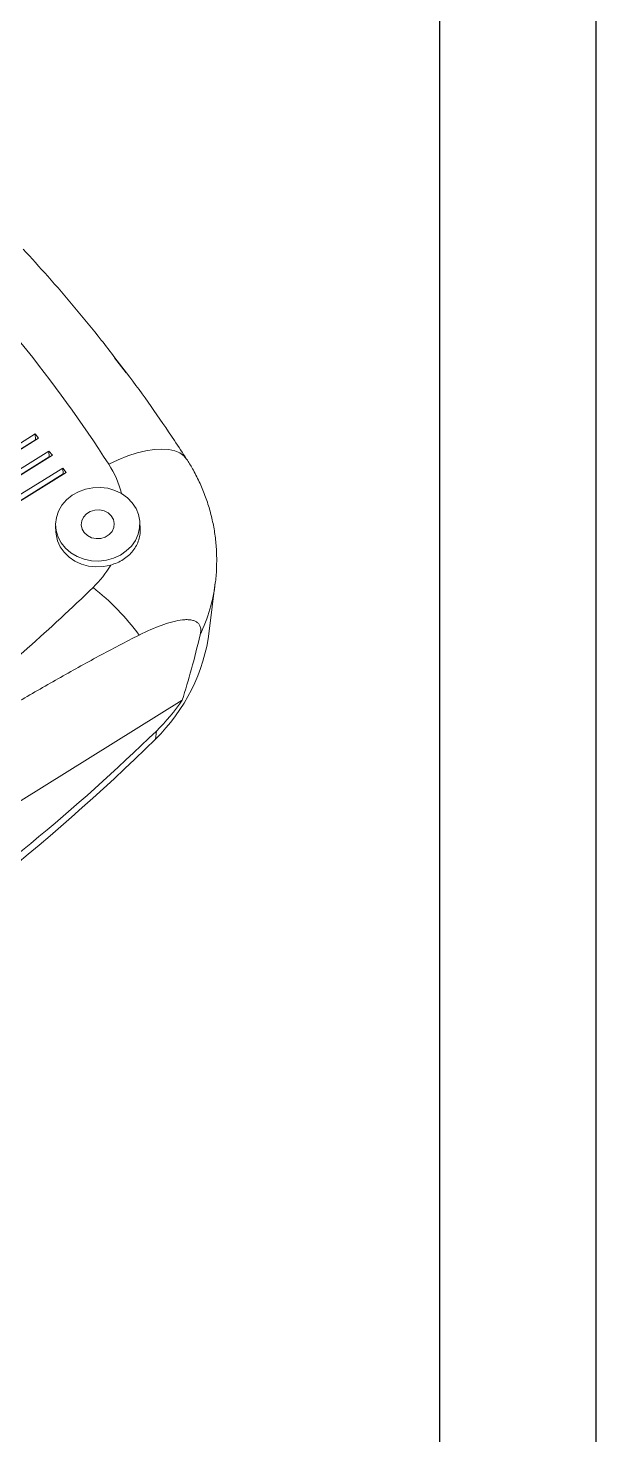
# Model space of a CAD drawing. Header units: inches. Extents: x 2104 to 4248, y 410 to 955.
# Drawn here: x 4200.4 to 4247.5, y 528.9 to 645.7 of the extents above; entities that cross this region are included whole.
import ezdxf

# ---------------------------------------------------------------- set-up
doc = ezdxf.new("R2010")
doc.units = ezdxf.units.IN

msp = doc.modelspace()

# ---------------------------------------------------------------- linework, layer by layer
for p, q in [((4247.519, 954.773), (4247.519, 409.797)), ((4234.544, 941.797), (4234.544, 422.773)), ((4208.536, 617.093), (4207.577, 618.337))]:
    msp.add_line(p, q)
at = {"color": 7, "linetype": 'Continuous', "lineweight": 15}
for p, q in [((4200.953, 612.016), (4196.039, 608.953)), ((4201.239, 611.661), (4200.953, 612.016)), ((4200.975, 611.53), (4200.953, 612.016)), ((4196.308, 608.621), (4200.975, 611.53)), ((4196.326, 608.599), (4201.239, 611.661)), ((4200.975, 611.53), (4200.993, 611.508)), ((4202.1, 610.597), (4197.186, 607.535)), ((4197.455, 607.202), (4202.122, 610.111)), ((4197.473, 607.18), (4202.386, 610.242)), ((4202.386, 610.242), (4202.1, 610.597)), ((4202.122, 610.111), (4202.1, 610.597)), ((4202.122, 610.111), (4202.14, 610.089)), ((4203.247, 609.178), (4198.333, 606.116)), ((4198.602, 605.783), (4203.269, 608.692)), ((4198.62, 605.761), (4203.533, 608.823)), ((4203.533, 608.823), (4203.247, 609.178)), ((4203.269, 608.692), (4203.247, 609.178)), ((4203.269, 608.692), (4203.287, 608.67)), ((4202.654, 604.356), (4202.677, 603.87)), ((4209.672, 604.138), (4209.647, 604.685)), ((4215.417, 595.642), (4215.915, 599.674)), ((4213.164, 589.926), (4143.007, 546.2)), ((4210.936, 586.678), (4211.02, 587.357))]:
    msp.add_line(p, q, dxfattribs=at)
at = {"color": 8, "linetype": 'Continuous', "lineweight": 15, "flags": 128}
msp.add_lwpolyline([(4213.534, 609.927), (4213.312, 610.192), (4212.973, 610.438), (4212.549, 610.616), (4212.046, 610.724), (4211.472, 610.759), (4210.835, 610.722), (4210.145, 610.612), (4209.411, 610.432), (4208.646, 610.185), (4207.859, 609.873), (4207.063, 609.501)], dxfattribs=at)
at = {"color": 7, "linetype": 'Continuous', "lineweight": 15, "flags": 128}
for points in [[(4209.017, 606.307), (4208.612, 606.721), (4208.128, 607.065), (4207.581, 607.327), (4206.988, 607.499), (4206.368, 607.575), (4205.741, 607.553), (4205.127, 607.434), (4204.546, 607.221), (4204.017, 606.921), (4203.556, 606.544), (4203.178, 606.101), (4202.896, 605.608), (4202.719, 605.081), (4202.652, 604.535), (4202.697, 603.988), (4202.854, 603.459), (4203.116, 602.964), (4203.476, 602.519), (4203.922, 602.138), (4204.439, 601.834), (4205.011, 601.616), (4205.621, 601.491), (4206.247, 601.464), (4206.87, 601.535), (4207.469, 601.702), (4208.027, 601.96), (4208.524, 602.3), (4208.945, 602.711), (4209.276, 603.18), (4209.507, 603.693), (4209.629, 604.232), (4209.64, 604.78), (4209.539, 605.32), (4209.329, 605.835), (4209.017, 606.307)], [(4207.276, 605.222), (4207.009, 605.469), (4206.671, 605.638), (4206.292, 605.717), (4205.901, 605.699), (4205.53, 605.586), (4205.21, 605.386), (4204.965, 605.116), (4204.817, 604.798), (4204.777, 604.457), (4204.848, 604.122), (4205.024, 603.819), (4205.292, 603.572), (4205.629, 603.403), (4206.009, 603.324), (4206.4, 603.342), (4206.771, 603.455), (4207.091, 603.655), (4207.335, 603.925), (4207.484, 604.243), (4207.524, 604.583), (4207.453, 604.919), (4207.276, 605.222)], [(4207.229, 601.13), (4206.623, 601.006), (4206.004, 600.978), (4205.39, 601.045), (4204.8, 601.206), (4204.254, 601.456), (4203.767, 601.787), (4203.357, 602.188), (4203.034, 602.648), (4202.811, 603.151), (4202.693, 603.681), (4202.677, 603.87)]]:
    msp.add_lwpolyline(points, dxfattribs=at)
at = {"color": 7, "linetype": 'Continuous', "lineweight": 15}
for centre, radius, start, end in [((4192.798, 582.88), 20.899, 36.52685, 51.66924), ((4200.351, 597.57), 15.188, 314.17921, 352.70576), ((4090.078, 709.666), 172.432, 301.87647, 314.49961)]:
    msp.add_arc(centre, radius, start, end, dxfattribs=at)
for centre, major_axis, ratio, start_param, end_param in [((4088.108, 550.072), (136.591, 2.759), 0.8763046, 0.4963721, 0.6961025), ((4198.336, 605.141), (10.022, 0.202), 0.8763046, 5.5287318, 5.7859681), ((4076.879, 701.133), (173.983, 3.514), 0.8763046, 5.438019, 5.5287318), ((4204.312, 648.42), (-1.391, 68.882), 0.2122553, 3.6936678, 3.8283242), ((4198.028, 597.624), (17.538, 0.354), 0.8763046, 5.5287318, 5.7356375), ((4076.571, 693.616), (181.499, 3.666), 0.8763046, 5.3649405, 5.5287318)]:
    msp.add_ellipse(centre, major_axis=major_axis, ratio=ratio, start_param=start_param, end_param=end_param, dxfattribs=at)
at = {"color": 8, "linetype": 'Continuous', "lineweight": 15}
for centre, major_axis, ratio, start_param, end_param in [((4198.336, 605.141), (10.022, 0.202), 0.8763046, 0.1979099, 0.4963721), ((4198.507, 601.495), (17.509, -0.493), 0.8948817, 5.9110288, 6.1977238)]:
    msp.add_ellipse(centre, major_axis=major_axis, ratio=ratio, start_param=start_param, end_param=end_param, dxfattribs=at)
at = {"color": 7, "linetype": 'Continuous', "lineweight": 15}
for points, knots in [([(4207.577, 618.337), (4207.202, 618.826), (4206.129, 620.229), (4204.269, 622.488), (4202.112, 625.007), (4200.644, 626.603), (4199.961, 627.346)], [0, 0, 0, 0, 0.15760306, 0.45118206, 0.74484667, 1, 1, 1, 1]), ([(4213.534, 609.927), (4213.197, 610.444), (4212.237, 611.915), (4210.582, 614.301), (4209.248, 616.171), (4208.541, 617.087), (4208.536, 617.093)], [0, 0, 0, 0, 0.2125028, 0.6047652, 0.9971151, 1, 1, 1, 1]), ([(4215.912, 599.667), (4215.916, 599.692), (4215.985, 600.118), (4216.029, 600.957), (4216.035, 602.173), (4215.934, 603.385), (4215.74, 604.585), (4215.449, 605.766), (4215.067, 606.922), (4214.592, 608.047), (4214.079, 609.051), (4213.698, 609.663), (4213.534, 609.927)], [0, 0, 0, 0, 0.0071031, 0.120644, 0.2339694, 0.3471555, 0.4602594, 0.5733654, 0.6865573, 0.7999153, 0.9135132, 1, 1, 1, 1]), ([(4207.229, 601.13), (4207.41, 601.19), (4207.778, 601.31), (4208.274, 601.578), (4208.718, 601.909), (4209.087, 602.298), (4209.379, 602.742), (4209.574, 603.223), (4209.677, 603.696), (4209.667, 604.003), (4209.663, 604.138)], [0, 0, 0, 0, 0.1266536, 0.2570356, 0.3836696, 0.5139167, 0.6414946, 0.7728199, 0.8995418, 1, 1, 1, 1]), ([(4214.657, 595.339), (4214.713, 595.574), (4214.719, 595.778), (4214.655, 596.039), (4214.621, 596.119), (4214.531, 596.258), (4214.474, 596.318), (4214.341, 596.421), (4214.264, 596.463), (4214.09, 596.532), (4213.995, 596.556), (4213.79, 596.59), (4213.68, 596.598), (4213.447, 596.6), (4213.323, 596.594), (4212.941, 596.554), (4212.669, 596.502), (4212.241, 596.391), (4212.095, 596.349), (4211.797, 596.256), (4211.645, 596.204), (4210.879, 595.926), (4210.243, 595.644), (4209.592, 595.319)], [0, 0, 0, 0, 0.125, 0.125, 0.1875, 0.1875, 0.25, 0.25, 0.3125, 0.3125, 0.375, 0.375, 0.4375, 0.4375, 0.5, 0.5, 0.625, 0.625, 0.6875, 0.6875, 0.75, 0.75, 1, 1, 1, 1]), ([(4209.592, 595.319), (4208.473, 594.761), (4207.35, 594.172), (4205.1, 592.957), (4203.973, 592.33), (4201.715, 591.05), (4200.585, 590.397), (4198.322, 589.071), (4197.189, 588.399), (4196.056, 587.721)], [0, 0, 0, 0, 0.25, 0.25, 0.5, 0.5, 0.75, 0.75, 1, 1, 1, 1])]:
    msp.add_open_spline(points, degree=3, knots=knots, dxfattribs=at)

doc.saveas('drawing.dxf')
